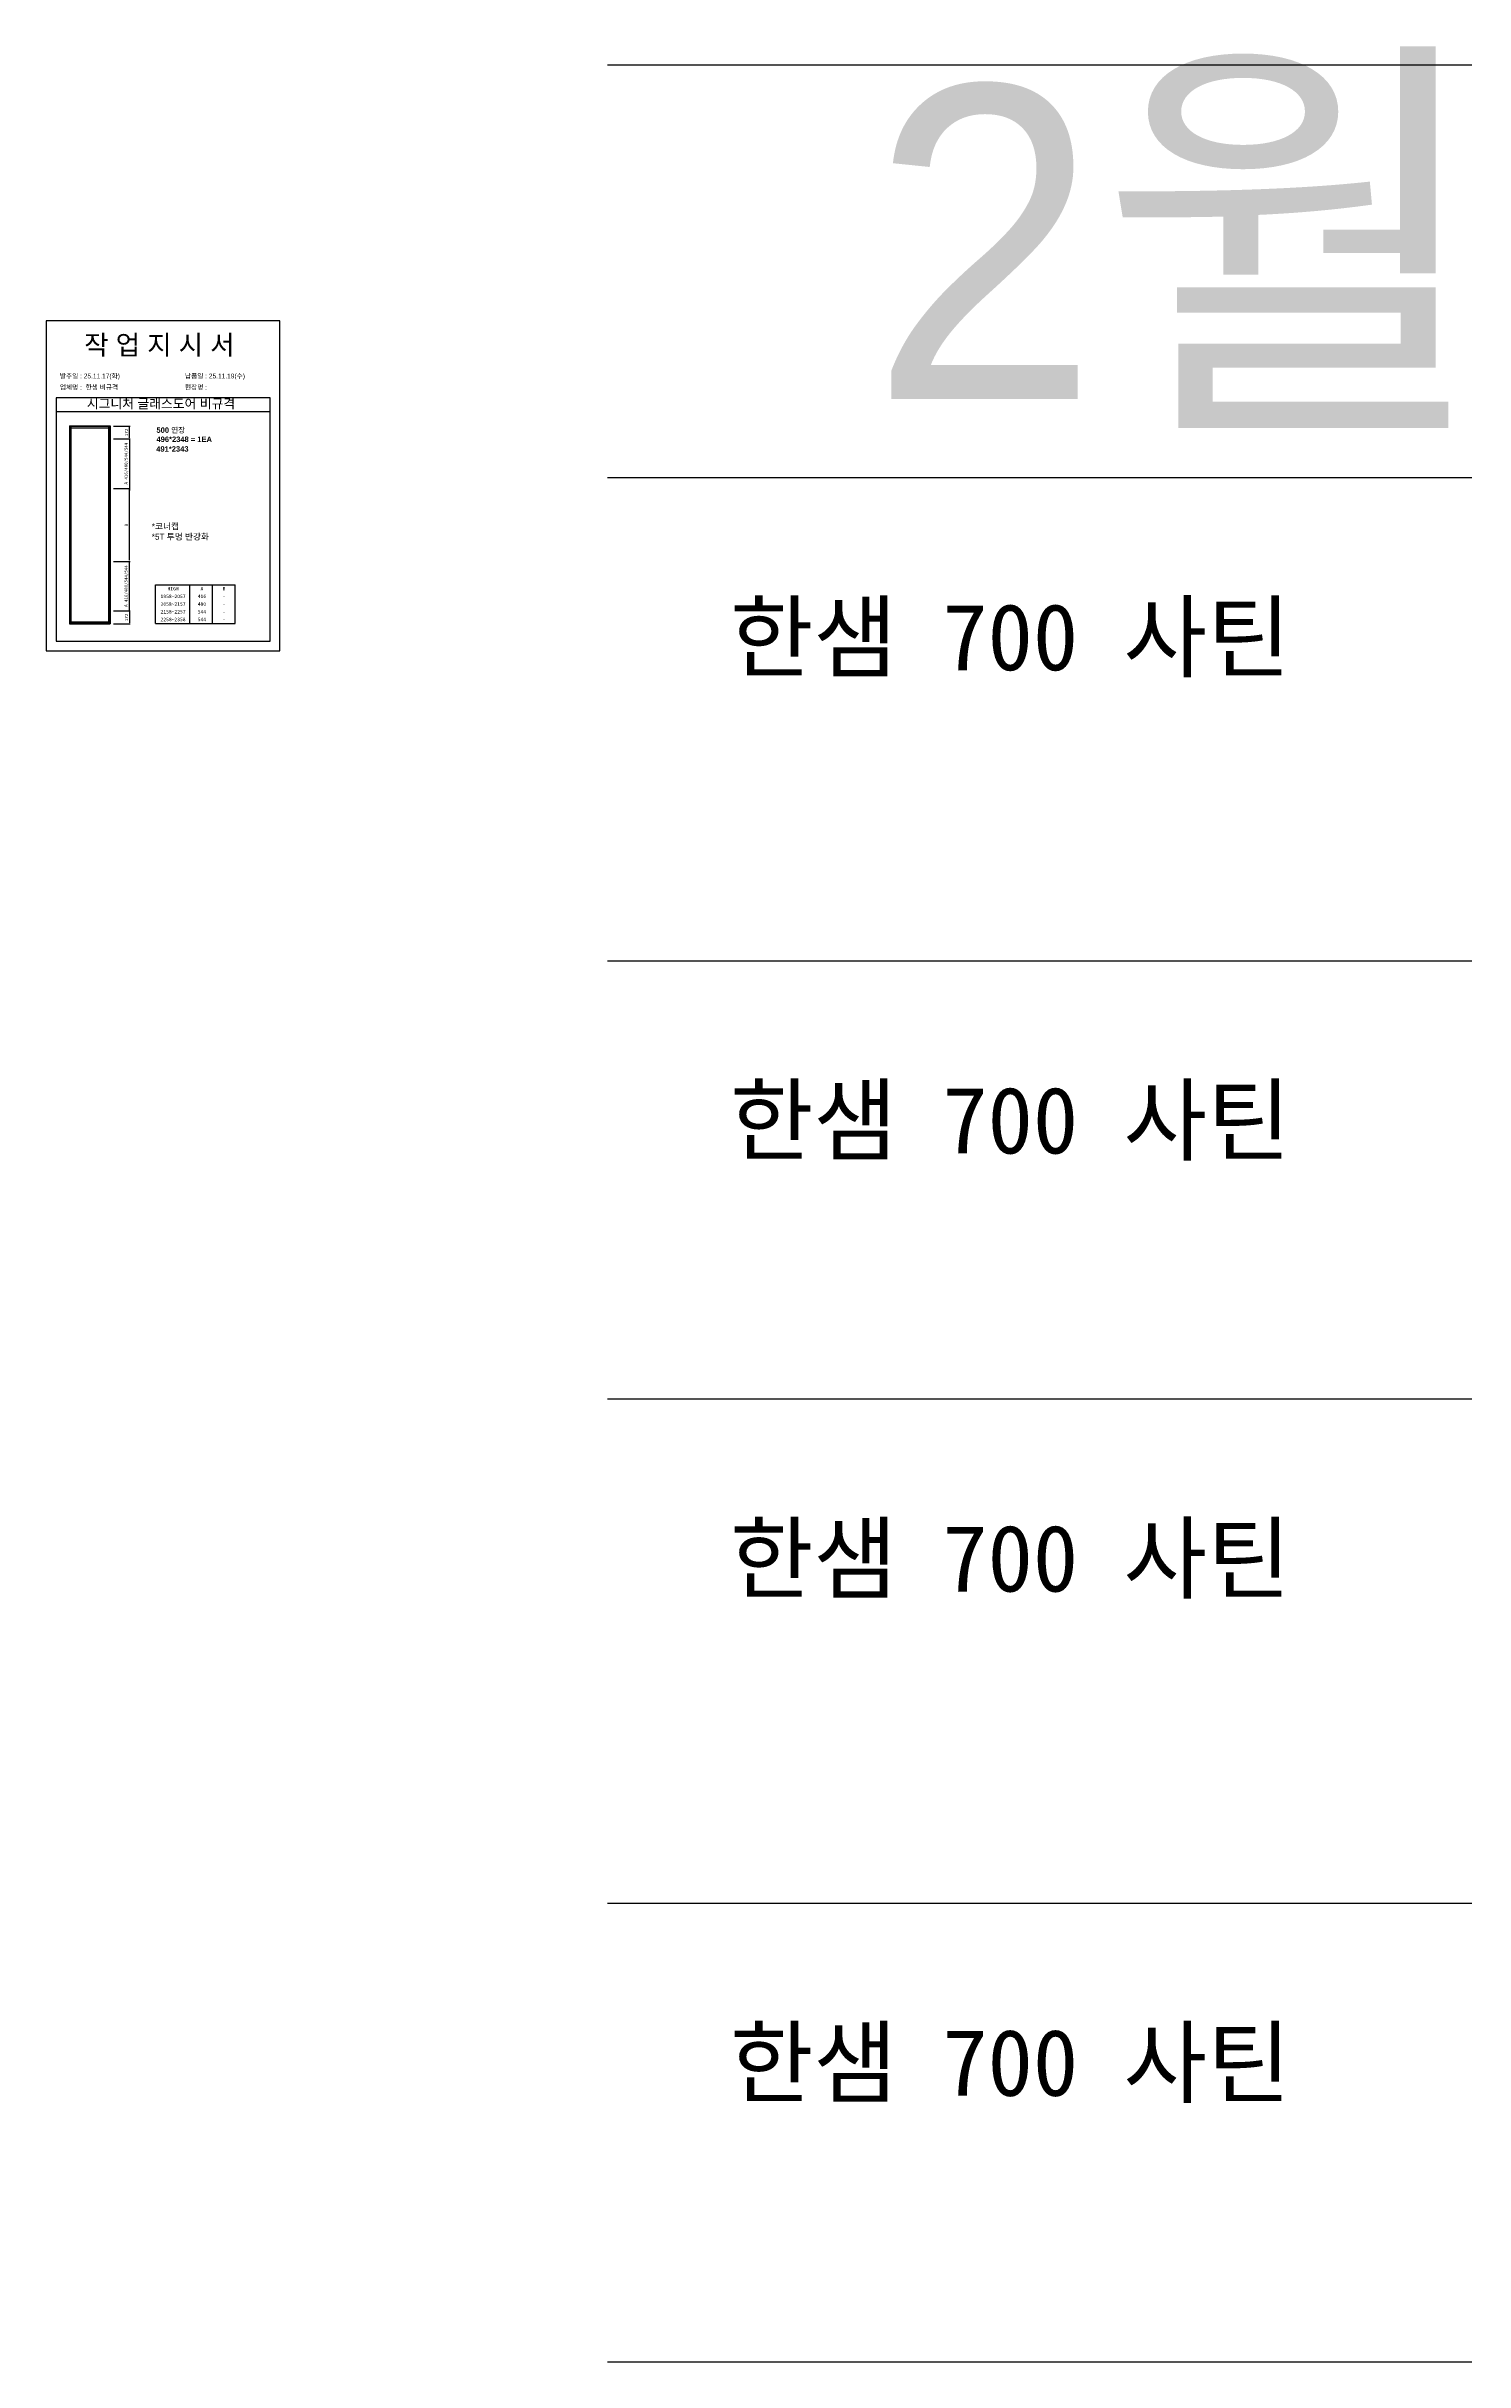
# Model space of a CAD drawing. Header units: millimetres. Extents: x -44117 to 256353, y -2095463 to 65325.
# Drawn here: x 99977 to 110183, y -695158 to -678498 of the extents above; entities that cross this region are included whole.
import ezdxf
from ezdxf.enums import TextEntityAlignment as Align

# ---------------------------------------------------------------- set-up
doc = ezdxf.new("R2010")
doc.units = ezdxf.units.MM
doc.header["$LTSCALE"] = 10
doc.styles.add('MtX_Gulim', font='')
doc.styles.get('MtX_Gulim').set_extended_font_data('Gulim', bold=True)
doc.dimstyles.new('DIMS CHOO(0.75)', dxfattribs={"dimscale": 15, "dimtxt": 1.5, "dimasz": 0.5, "dimexe": 0.3, "dimexo": 1.5, "dimgap": 0.75, "dimtad": 1, "dimdec": 1, "dimzin": 9, "dimdsep": 46, "dimtxsty": 'Standard', "dimcen": 0, "dimclrd": 4, "dimclre": 4, "dimclrt": 3, "dimadec": 0, "dimazin": 1, "dimtfac": 1, "dimtdec": 1, "dimtix": 1, "dimtmove": 1, "dimatfit": 3, "dimfxl": 0, "dimtolj": 1, "dimtzin": 0, "dimlwd": -1, "dimlwe": -1, "dimarcsym": 0})

# ---------------------------------------------------------------- blocks, each defined once
blk = doc.blocks.new('*D4705')
at = {"color": 4}
for p, q in [((100460, -681230), (100580, -681230)), ((100575, -681315), (100575, -681237)), ((100460, -681322), (100580, -681322))]:
    blk.add_line(p, q, dxfattribs=at)
for points in [[(100576, -681237), (100574, -681237), (100575, -681230)], [(100574, -681315), (100576, -681315), (100575, -681322)]]:
    blk.add_solid(points, dxfattribs=at)
at = {"layer": 'Defpoints', "color": 0}
for p in [(100437, -681230), (100575, -681230), (100437, -681322)]:
    blk.add_point(p, dxfattribs=at)
at = {"color": 3, "insert": (100553, -681276), "char_height": 22.5, "attachment_point": 5, "rotation": 90}
blk.add_mtext('\\A1;172', dxfattribs=at)
blk = doc.blocks.new('*D4706')
at = {"color": 4}
for p, q in [((100460, -681322), (100580, -681322)), ((100575, -681315), (100575, -681307)), ((100575, -681322), (100575, -681679)), ((100460, -681679), (100580, -681679)), ((100575, -681686), (100575, -681694))]:
    blk.add_line(p, q, dxfattribs=at)
for points in [[(100574, -681315), (100576, -681315), (100575, -681322)], [(100576, -681686), (100574, -681686), (100575, -681679)]]:
    blk.add_solid(points, dxfattribs=at)
at = {"layer": 'Defpoints', "color": 0}
for p in [(100437, -681322), (100437, -681679), (100575, -681679)]:
    blk.add_point(p, dxfattribs=at)
at = {"color": 3, "insert": (100553, -681501), "char_height": 22.5, "attachment_point": 5, "rotation": 90}
blk.add_mtext('\\A1;A 416/480/544/544', dxfattribs=at)
blk = doc.blocks.new('*D4707')
at = {"color": 4}
for p, q in [((100460, -681679), (100580, -681679)), ((100575, -682196), (100575, -681686)), ((100460, -682204), (100580, -682204))]:
    blk.add_line(p, q, dxfattribs=at)
for points in [[(100576, -681686), (100574, -681686), (100575, -681679)], [(100574, -682196), (100576, -682196), (100575, -682204)]]:
    blk.add_solid(points, dxfattribs=at)
at = {"layer": 'Defpoints', "color": 0}
for p in [(100437, -681679), (100575, -681679), (100437, -682204)]:
    blk.add_point(p, dxfattribs=at)
at = {"color": 3, "insert": (100553, -681941), "char_height": 22.5, "attachment_point": 5, "rotation": 90}
blk.add_mtext('\\A1;B', dxfattribs=at)
blk = doc.blocks.new('*D4708')
at = {"color": 4}
for p, q in [((100460, -682561), (100580, -682561)), ((100575, -682568), (100575, -682646)), ((100460, -682653), (100580, -682653))]:
    blk.add_line(p, q, dxfattribs=at)
for points in [[(100576, -682568), (100574, -682568), (100575, -682561)], [(100574, -682646), (100576, -682646), (100575, -682653)]]:
    blk.add_solid(points, dxfattribs=at)
at = {"layer": 'Defpoints', "color": 0}
for p in [(100437, -682561), (100437, -682653), (100575, -682653)]:
    blk.add_point(p, dxfattribs=at)
at = {"color": 3, "insert": (100553, -682607), "char_height": 22.5, "attachment_point": 5, "rotation": 90}
blk.add_mtext('\\A1;172', dxfattribs=at)
blk = doc.blocks.new('*D4709')
at = {"color": 4}
for p, q in [((100460, -682204), (100580, -682204)), ((100575, -682196), (100575, -682189)), ((100575, -682561), (100575, -682204)), ((100460, -682561), (100580, -682561)), ((100575, -682568), (100575, -682576))]:
    blk.add_line(p, q, dxfattribs=at)
for points in [[(100574, -682196), (100576, -682196), (100575, -682204)], [(100576, -682568), (100574, -682568), (100575, -682561)]]:
    blk.add_solid(points, dxfattribs=at)
at = {"layer": 'Defpoints', "color": 0}
for p in [(100437, -682204), (100575, -682204), (100437, -682561)]:
    blk.add_point(p, dxfattribs=at)
at = {"color": 3, "insert": (100553, -682382), "char_height": 22.5, "attachment_point": 5, "rotation": 90}
blk.add_mtext('\\A1;A 416/480/544/544', dxfattribs=at)

msp = doc.modelspace()

# ---------------------------------------------------------------- linework, layer by layer
at = {"color": 2}
msp.add_line((104015.69829, -678630.93918), (196284.84516, -678630.93918), dxfattribs=at)
msp.add_line((104015.69829, -678630.93918), (196284.84516, -678630.93918), dxfattribs=at)
for p, q in [((101586.95282, -681027.28031), (100046.95282, -681027.28031)), ((101586.95282, -681127.28031), (100046.95282, -681127.28031)), ((100144.47802, -681229.60362), (100144.47802, -682653.10001)), ((100144.47802, -681229.60362), (100437.04917, -681229.60362)), ((100144.47802, -681229.60362), (100156.94182, -681242.06741)), ((100144.47802, -681229.60362), (100150.38192, -681229.60362)), ((100150.38192, -681229.60362), (100150.38192, -682653.10001)), ((100424.58538, -681242.06741), (100437.04917, -681229.60362)), ((100437.04917, -681229.60362), (100437.04917, -682653.10001)), ((100762.43693, -682650.26173), (100762.43693, -682373.23836)), ((100762.43693, -682373.23836), (101336.81175, -682373.23836)), ((101009.15067, -682650.26173), (101009.15067, -682373.23836)), ((101172.98121, -682650.26173), (101172.98121, -682373.23836)), ((101336.81175, -682650.26173), (101336.81175, -682373.23836)), ((100156.94182, -682640.63622), (100144.47802, -682653.10001)), ((100144.47802, -682653.10001), (100437.04917, -682653.10001)), ((100424.58538, -682640.63622), (100437.04917, -682653.10001)), ((100762.43693, -682650.26173), (101336.81175, -682650.26173))]:
    msp.add_line(p, q)
at = {"linetype": 'Continuous'}
for p, q in [((100156.94182, -682640.63622), (100156.94182, -681242.06741)), ((100156.94182, -681242.06741), (100424.58538, -681242.06741)), ((100424.58538, -681242.06741), (100424.58538, -682640.63622)), ((100424.58538, -682640.63622), (100156.94182, -682640.63622))]:
    msp.add_line(p, q, dxfattribs=at)
at = {"color": 1}
for p, q in [((104015.69829, -681600.80489), (196284.84516, -681600.80489)), ((104015.69829, -681600.80489), (196284.84516, -681600.80489)), ((104015.69829, -685077.95503), (196284.84516, -685077.95503)), ((104015.69829, -685077.95503), (196284.84516, -685077.95503)), ((104015.69829, -688230.06323), (196284.84516, -688230.06323)), ((104015.69829, -688230.06323), (196284.84516, -688230.06323)), ((104015.69829, -691858.77722), (196284.84516, -691858.77722)), ((104015.69829, -691858.77722), (196284.84516, -691858.77722)), ((104015.69829, -695158.43338), (196284.84516, -695158.43338)), ((104015.69829, -695158.43338), (196284.84516, -695158.43338))]:
    msp.add_line(p, q, dxfattribs=at)
for points in [[(99976.95282, -682848.11059), (101656.95282, -682848.11059), (101656.95282, -680472.11059), (99976.95282, -680472.11059)], [(100146.44599, -681231.57159), (100435.0812, -681231.57159), (100435.0812, -682651.13204), (100146.44599, -682651.13204)]]:
    msp.add_lwpolyline(points, close=True)
msp.add_lwpolyline([(100046.95282, -681027.28031), (100046.95282, -682778.11059), (101586.95282, -682778.11059), (101586.95282, -681027.28031)])
at = {"linetype": 'Continuous'}
for points in [[(100432.44676, -681341.42822), (100432.44676, -681341.42822, 0.4142135624), (100437.04917, -681336.82581), (100437.04917, -681307.37036, 0.4142135624), (100432.44676, -681302.76795), (100432.44676, -681302.76795, 0.4142135624), (100427.84434, -681307.37036), (100427.84434, -681336.82581, 0.4142135624)], [(100432.44676, -681698.2863), (100432.44676, -681698.2863, 0.4142135624), (100437.04917, -681693.68389), (100437.04917, -681664.22844, 0.4142135624), (100432.44676, -681659.62603), (100432.44676, -681659.62603, 0.4142135624), (100427.84434, -681664.22844), (100427.84434, -681693.68389, 0.4142135624)], [(100432.44676, -682223.0776), (100432.44676, -682223.0776, 0.4142135624), (100437.04917, -682218.47519), (100437.04917, -682189.01974, 0.4142135624), (100432.44676, -682184.41733), (100432.44676, -682184.41733, 0.4142135624), (100427.84434, -682189.01974), (100427.84434, -682218.47519, 0.4142135624)], [(100432.44676, -682579.93568), (100432.44676, -682579.93568, 0.4142135624), (100437.04917, -682575.33327), (100437.04917, -682545.87782, 0.4142135624), (100432.44676, -682541.27541), (100432.44676, -682541.27541, 0.4142135624), (100427.84434, -682545.87782), (100427.84434, -682575.33327, 0.4142135624)]]:
    msp.add_lwpolyline(points, format="xyb", close=True, dxfattribs=at)

# ---------------------------------------------------------------- texts
at = {"linetype": 'Continuous', "style": 'MtX_Gulim'}
for s, height, p in [('500 연장', 39.271262, (100769.58302, -681279.19478)), ('496*2348 = 1EA', 39.2712622, (100769.58302, -681345.05672))]:
    msp.add_text(s, height=height, dxfattribs=at).set_placement(p)
at = {"color": 242, "linetype": 'Continuous', "true_color": 0xcd2027, "style": 'MtX_Gulim'}
msp.add_text('491*2343', height=39.271262, dxfattribs=at).set_placement((100768.1211, -681414.65649))
for s, p in [('HIGH', (100889.08242, -682412.97599)), ('A', (101096.56198, -682412.97599)), ('B', (101255.39277, -682412.97599)), ('2058~2157', (100889.08242, -682523.78534)), ('2158~2257', (100889.08242, -682579.19001)), ('1958~2057', (100889.08242, -682468.38067)), ('416', (101096.56198, -682468.38067)), ('480', (101096.56198, -682523.78534)), ('544', (101096.56198, -682579.19001)), ('-', (101255.39277, -682468.38067)), ('-', (101255.39277, -682523.78534)), ('-', (101255.39277, -682579.19001)), ('2258~2358', (100889.08242, -682634.59469)), ('544', (101096.56198, -682634.59469)), ('-', (101255.39277, -682634.59469))]:
    msp.add_text(s, height=25.54794).set_placement(p, align=Align.CENTER)
at = {"attachment_point": 1}
for s, width, gutter_width, heights, insert, char_height in [('{\\fGulim|b0|i0|c129|p50;\\C40;\\c3266552;2월}', 53188.6434497, 201.02623, [-2473.34539], (105909.22839, -678783.04013), 2251.4938053), ('{\\fGulim|b0|i0|c129|p50;작 업 지 시 서}', 3307.3198183, 12.5, [-155.84554], (100249.75943, -680576.2731), 140), ('\\pt11;{\\fGulim|b0|i0|c129|p50;발주일 : 25.11.17(화)}', 3307.3198183, 12.5, [34.50412], (100074.55007, -680852.99352), 34.3), ('{\\fGulim|b0|i0|c129|p50;납품일 : 25.11.19(수)}', 3307.3198183, 12.5, [57.68947], (100974.52806, -680852.99352), 34.3), ('{\\fGulim|b0|i0|c129|p50;업체명 :  한샘 비규격}', 3307.3198183, 12.5, [36.11279], (100074.55007, -680933.6497), 34.3), ('{\\fGulim|b0|i0|c129|p50;시그니처 글래스도어 비규격}', 1597.0710432, 6.03612, [-75.34624], (100268.67489, -681035.06253), 67.6045736), ('{\\fGulim|b0|i0|c129|p50;현장명 : }', 3307.3198183, 12.5, [-38.2735], (100974.52806, -680933.6497), 34.3), ('{\\fGulim|b0|i0|c129|p50;*코너캡\\P*5T 투명 반강화}', 1055.7982644, 3.99038, [-126.38025], (100736.22454, -681929.60171), 44.6923083), ('{\\f굴림|b0|i0|c129|p50;한샘} 700 {\\f굴림|b0|i0|c129|p50;사틴}', 5072.1082947, 2395.6482, [-533.35869], (104895.62473, -682508.20473), 479.1296392), ('{\\f굴림|b0|i0|c129|p50;한샘} 700 {\\f굴림|b0|i0|c129|p50;사틴}', 5072.1082947, 2395.6482, [-533.35869], (104895.62473, -685985.35486), 479.1296392), ('{\\f굴림|b0|i0|c129|p50;한샘} 700 {\\f굴림|b0|i0|c129|p50;사틴}', 5072.1082947, 2395.6482, [-533.35869], (104895.62473, -689137.46306), 479.1296392), ('{\\f굴림|b0|i0|c129|p50;한샘} 700 {\\f굴림|b0|i0|c129|p50;사틴}', 5072.1082947, 2395.6482, [-533.35869], (104895.62473, -692766.17705), 479.1296392)]:
    msp.add_mtext_dynamic_manual_height_columns(s, width=width, gutter_width=gutter_width, heights=heights, dxfattribs=dict(at, insert=insert, char_height=char_height))

# ---------------------------------------------------------------- dimensions: what is measured, and where the dimension line sits
for base, p1, p2, angle, text, picture, middle in [((100575.18785, -681229.60362), (100437.04917, -681322.09809), (100437.04917, -681229.60362), 90, '172', '*D4705', (100552.68785, -681275.85085)), ((100575.18785, -681678.95617), (100437.04917, -682203.74746), (100437.04917, -681678.95617), 270, 'B', '*D4707', (100552.68785, -681941.35181)), ((100575.18785, -682653.10001), (100437.04917, -682560.60554), (100437.04917, -682653.10001), 270, '172', '*D4708', (100552.68785, -682606.85278))]:
    dim = msp.add_linear_dim(base=base, p1=p1, p2=p2, angle=angle, text=text, dimstyle='DIMS CHOO(0.75)')
    dim.commit()
    dim.dimension.update_dxf_attribs({"geometry": picture, "text_midpoint": middle})
for base, p1, p2, angle, picture, middle in [((100575.18785, -681678.95617), (100437.04917, -681322.09809), (100437.04917, -681678.95617), 90, '*D4706', (100552.68785, -681500.52713)), ((100575.18785, -682203.74746), (100437.04917, -682560.60554), (100437.04917, -682203.74746), 270, '*D4709', (100552.68785, -682382.1765))]:
    dim = msp.add_linear_dim(base=base, p1=p1, p2=p2, angle=angle, text='A 416/480/544/544', dimstyle='DIMS CHOO(0.75)', override={"dimtxsty": 'Standard'})
    dim.commit()
    dim.dimension.update_dxf_attribs({"geometry": picture, "text_midpoint": middle})

doc.saveas('drawing.dxf')
